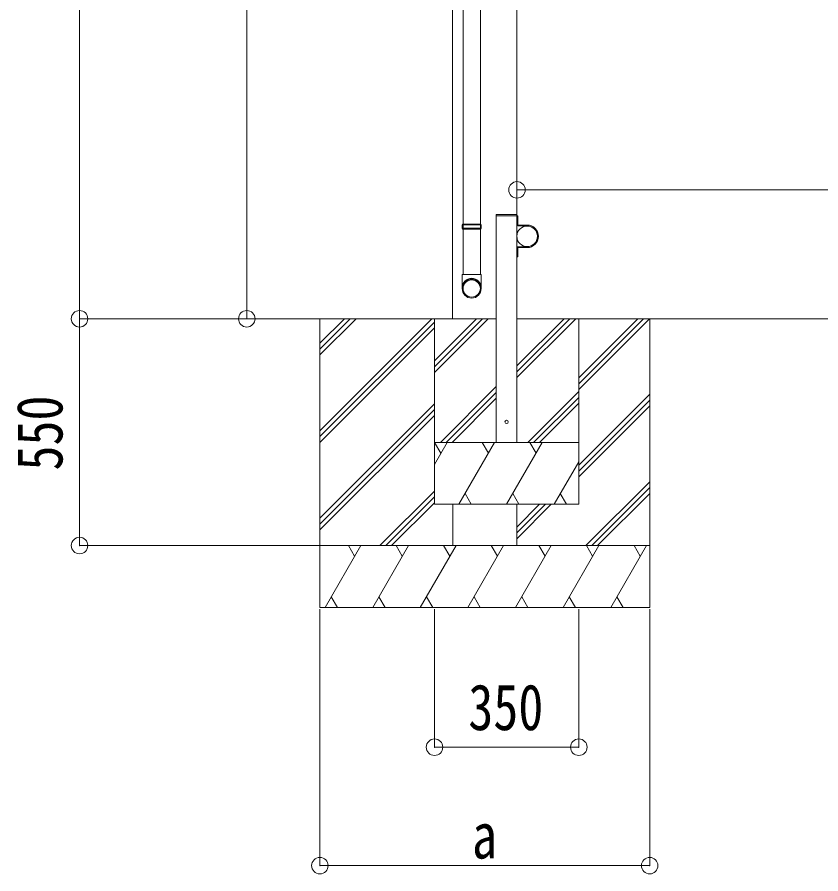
# Model space of a CAD drawing. Units: millimetres at full size, sheet at 1:40. Extents: x -11181 to 11305, y -7804 to 7716.
# Drawn here: x -3932 to -1982, y -4512 to -2434 of the extents above; entities that cross this region are included whole.
import ezdxf
from ezdxf.enums import TextEntityAlignment as Align

# ---------------------------------------------------------------- set-up
doc = ezdxf.new("R2010")
doc.units = ezdxf.units.MM
doc.header["$LTSCALE"] = 40
doc.header["$PDMODE"] = 32
doc.header["$PDSIZE"] = 40
for name, color, linetype, lineweight in [('0-0_0', 7, 'Continuous', 9), ('0-1_本体', 4, 'Continuous', 9), ('0-2_部品', 7, 'Continuous', 9), ('0-3_ELV2', 3, 'Continuous', 9), ('0-A_寸法', 6, 'Continuous', 9), ('1-A', 6, 'Continuous', 9)]:
    doc.layers.add(name, color=color, linetype=linetype, lineweight=lineweight)
doc.styles.add('ＭＳ ゴシック', font='')
doc.styles.get('ＭＳ ゴシック').set_extended_font_data('MS Gothic')

msp = doc.modelspace()

# ---------------------------------------------------------------- linework, layer by layer
at = {"layer": '0-0_0'}
for p, q in [((-2874.98, -3165.8), (-3225.28, -3165.8)), ((-3197.23, -3165.8), (-3197.23, -3865.8)), ((-3197.23, -3437.3), (-2925.73, -3165.8)), ((-3197.23, -3225.17), (-3137.87, -3165.8)), ((-3197.23, -3239.31), (-3123.72, -3165.8)), ((-3197.23, -3253.46), (-3109.58, -3165.8)), ((-3197.23, -3451.45), (-2919.48, -3173.7)), ((-2919.48, -3165.8), (-2919.48, -3615.8)), ((-2919.48, -3268.15), (-2817.14, -3165.8)), ((-2919.48, -3282.29), (-2802.99, -3165.8)), ((-2919.48, -3296.43), (-2788.85, -3165.8)), ((-2875.48, -3165.8), (-2769.48, -3165.8)), ((-2719.48, -3165.8), (-731.65, -3165.8)), ((-2719.48, -3308.57), (-2576.72, -3165.8)), ((-2719.48, -3294.43), (-2590.86, -3165.8)), ((-2719.48, -3280.28), (-2605, -3165.8)), ((-2569.48, -3615.8), (-2569.48, -3165.8)), ((-2569.48, -3337.32), (-2397.97, -3165.8)), ((-2569.48, -3309.03), (-2426.25, -3165.8)), ((-2569.48, -3323.17), (-2412.11, -3165.8)), ((-2397.23, -3165.8), (-2397.23, -3865.8)), ((-3197.23, -3465.59), (-2919.48, -3187.84)), ((-2905.01, -3465.8), (-2769.48, -3330.28)), ((-2890.86, -3465.8), (-2769.48, -3344.42)), ((-2692.87, -3465.8), (-2569.48, -3342.42)), ((-2876.72, -3465.8), (-2769.48, -3358.57)), ((-2678.73, -3465.8), (-2569.48, -3356.56)), ((-2569.48, -3521.16), (-2397.23, -3348.91)), ((-2569.48, -3535.3), (-2397.23, -3363.06)), ((-3197.23, -3649.43), (-2919.48, -3371.69)), ((-3197.23, -3663.58), (-2919.48, -3385.83)), ((-2664.59, -3465.8), (-2569.48, -3370.7)), ((-2569.48, -3549.45), (-2397.23, -3377.2)), ((-3197.23, -3677.72), (-2919.48, -3399.97)), ((-2919.48, -3518.92), (-2888.82, -3465.8)), ((-2919.48, -3465.8), (-2569.48, -3465.8)), ((-2903.82, -3491.79), (-2918.82, -3465.8)), ((-2859.95, -3615.8), (-2773.35, -3465.8)), ((-2788.35, -3491.79), (-2803.35, -3465.8)), ((-2744.48, -3615.8), (-2657.88, -3465.8)), ((-2672.88, -3491.78), (-2687.88, -3465.8)), ((-2629.01, -3615.8), (-2569.48, -3512.7)), ((-2551.99, -3715.8), (-2397.23, -3561.05)), ((-3051.47, -3715.8), (-2919.48, -3583.82)), ((-2844.95, -3589.82), (-2829.95, -3615.8)), ((-2729.48, -3589.82), (-2714.48, -3615.8)), ((-2614.01, -3589.82), (-2599.01, -3615.8)), ((-2537.85, -3715.8), (-2397.23, -3575.19)), ((-2523.71, -3715.8), (-2397.23, -3589.33)), ((-3037.33, -3715.8), (-2919.48, -3597.96)), ((-3023.18, -3715.8), (-2919.48, -3612.1)), ((-2919.48, -3615.8), (-2569.48, -3615.8)), ((-2874.98, -3615.8), (-2874.98, -3715.8)), ((-2719.48, -3615.8), (-2719.48, -3715.8)), ((-2719.48, -3671.16), (-2664.13, -3615.8)), ((-2719.48, -3685.3), (-2649.98, -3615.8)), ((-2719.48, -3699.45), (-2635.84, -3615.8)), ((-2397.23, -3715.8), (-3197.23, -3715.8)), ((-3184.53, -3865.8), (-3097.93, -3715.8)), ((-3112.93, -3741.78), (-3127.93, -3715.8)), ((-3069.06, -3865.8), (-2982.46, -3715.8)), ((-2997.46, -3741.78), (-3012.46, -3715.8)), ((-2953.59, -3865.8), (-2866.99, -3715.8)), ((-2881.99, -3741.78), (-2896.99, -3715.8)), ((-2838.12, -3865.8), (-2751.52, -3715.8)), ((-2766.52, -3741.78), (-2781.52, -3715.8)), ((-2722.65, -3865.8), (-2636.05, -3715.8)), ((-2651.05, -3741.78), (-2666.05, -3715.8)), ((-2607.18, -3865.8), (-2520.58, -3715.8)), ((-2550.58, -3715.8), (-2535.58, -3741.78)), ((-2491.71, -3865.8), (-2405.11, -3715.8)), ((-2435.11, -3715.8), (-2420.11, -3741.78)), ((-3169.53, -3839.82), (-3154.53, -3865.8)), ((-3054.06, -3839.82), (-3039.06, -3865.8)), ((-2938.59, -3839.82), (-2923.59, -3865.8)), ((-2823.12, -3839.82), (-2808.12, -3865.8)), ((-2707.65, -3839.82), (-2692.65, -3865.8)), ((-2592.18, -3839.82), (-2577.18, -3865.8)), ((-2476.71, -3839.82), (-2461.71, -3865.8)), ((-3197.23, -3865.8), (-2397.23, -3865.8))]:
    msp.add_line(p, q, dxfattribs=at)
at = {"layer": '0-1_本体'}
for p, q in [((-2719.23, -1236.17), (-2719.23, -3165.55)), ((-2875.23, -1275.76), (-2875.23, -3166.05))]:
    msp.add_line(p, q, dxfattribs=at)
at = {"layer": '0-2_部品'}
for p, q in [((-2850, -2308), (-2850, -3058.18)), ((-2808, -2308), (-2808, -3058.18)), ((-2852, -2938.18), (-2851, -2936.18)), ((-2806, -2938.18), (-2852, -2938.18)), ((-2806, -2946.18), (-2852, -2946.18)), ((-2807, -2936.18), (-2851, -2936.18)), ((-2807, -2948.18), (-2851, -2948.18)), ((-2850, -2948.18), (-2850, -3058.18)), ((-2808, -2948.18), (-2808, -3058.18)), ((-2806, -2938.18), (-2807, -2936.18)), ((-2806, -2946.18), (-2807, -2948.18)), ((-2806, -2938.18), (-2806, -2946.18)), ((-2852, -3092.33), (-2852, -3058.18)), ((-2806, -3058.18), (-2852, -3058.18)), ((-2806, -3092.33), (-2806, -3058.18))]:
    msp.add_line(p, q, dxfattribs=at)
msp.add_lwpolyline([(-2852, -2938.18), (-2852, -2946.18), (-2851, -2948.18)], dxfattribs=at)
at = {"layer": '0-2_部品', "color": 4}
msp.add_circle((-2744.48, -3415.8), 4, dxfattribs=at)
at = {"layer": '0-2_部品'}
for centre, major_axis, ratio, start_param, end_param in [((-2829, -3090.58), (-23, 0), 0.996195, 3.1415927, 6.2831853), ((-2829, -3092.33), (-23, 0), 0.996195, 3.1415927, 6.2831853), ((-2829, -3092.33), (0, -23.43), 0.981806, 4.712389, 7.8539816)]:
    msp.add_ellipse(centre, major_axis=major_axis, ratio=ratio, start_param=start_param, end_param=end_param, dxfattribs=at)
msp.add_ellipse((-2829, -3092.33), major_axis=(21, 0), ratio=0.996195, dxfattribs=at)
at = {"layer": '0-3_ELV2'}
for p, q in [((-2769.78, -2915.8), (-2769.68, -2913.75)), ((-2719.18, -2915.8), (-2769.78, -2915.8)), ((-2769.48, -2915.8), (-2769.48, -3465.8)), ((-2719.48, -2915.8), (-2769.48, -2915.8)), ((-2720.29, -2912.8), (-2768.68, -2912.8)), ((-2719.48, -3465.8), (-2719.48, -2915.8)), ((-2719.48, -2915.8), (-2717.48, -2915.8)), ((-2719.48, -2915.8), (-2719.48, -2938.5)), ((-2719.18, -2915.8), (-2719.29, -2913.75)), ((-2717.48, -2938.5), (-2717.48, -2915.8)), ((-2694.48, -2938.5), (-2717.48, -2938.5)), ((-2717.48, -2940.5), (-2694.48, -2940.5)), ((-2717.48, -2991.1), (-2694.48, -2991.1)), ((-2719.48, -3015.8), (-2719.48, -2993.1)), ((-2717.48, -2993.1), (-2717.48, -3015.8)), ((-2694.48, -2993.1), (-2717.48, -2993.1)), ((-2719.48, -3015.8), (-2717.48, -3015.8))]:
    msp.add_line(p, q, dxfattribs=at)
msp.add_circle((-2694.48, -2965.8), 25, dxfattribs=at)
for centre, radius, start, end in [((-2768.68, -2913.8), 1, 90, 176.99994), ((-2720.29, -2913.8), 1, 3.00011, 90), ((-2717.48, -2938.5), 2, 180, 270), ((-2694.48, -2965.8), 27.3, 270, 90), ((-2694.48, -2965.8), 25.3, 270, 90), ((-2717.48, -2993.1), 2, 90, 180)]:
    msp.add_arc(centre, radius, start, end, dxfattribs=at)
at = {"layer": '0-A_寸法'}
for p, q in [((-3780.07, -3165.8), (-3780.07, -1259.43)), ((-3374.52, -3165.8), (-3374.52, -1365.83)), ((-3780.07, -3165.8), (-3197.23, -3165.8)), ((-3780.07, -3715.8), (-3780.07, -3165.8)), ((-3374.52, -3165.8), (-2904.77, -3165.8)), ((-3780.07, -3715.8), (-3197.23, -3715.8)), ((-3197.23, -4492.04), (-3197.23, -3869.74)), ((-2919.17, -4204.83), (-2919.17, -3869.74)), ((-2569.13, -4204.83), (-2569.13, -3869.74)), ((-2397.23, -4492.04), (-2397.23, -3869.74)), ((-2919.17, -4204.83), (-2569.13, -4204.83)), ((-3197.23, -4492.04), (-2397.23, -4492.04))]:
    msp.add_line(p, q, dxfattribs=at)
for p in [(-3780.07, -3165.8), (-3374.52, -3165.8), (-3780.07, -3715.8), (-2919.17, -4204.83), (-2569.13, -4204.83), (-3197.23, -4492.04), (-2397.23, -4492.04)]:
    msp.add_point(p, dxfattribs=at)
at = {"layer": '1-A'}
for q in [(-2719.23, -2699.64), (-669.23, -2853.11)]:
    msp.add_line((-2719.23, -2853.11), q, dxfattribs=at)
msp.add_point((-2719.23, -2853.11), dxfattribs=at)

# ---------------------------------------------------------------- texts
at = {"layer": '0-A_寸法', "color": 7, "style": 'ＭＳ ゴシック', "width": 0.8}
msp.add_text('550', height=111.4, rotation=90, dxfattribs=at).set_placement((-3788.07, -3533.8), align=Align.BOTTOM_LEFT)
for s, p in [('350', (-2837.15, -4196.83)), ('a', (-2828.23, -4508.04))]:
    msp.add_text(s, height=111.4, dxfattribs=at).set_placement(p, align=Align.BOTTOM_LEFT)

doc.saveas('drawing.dxf')
